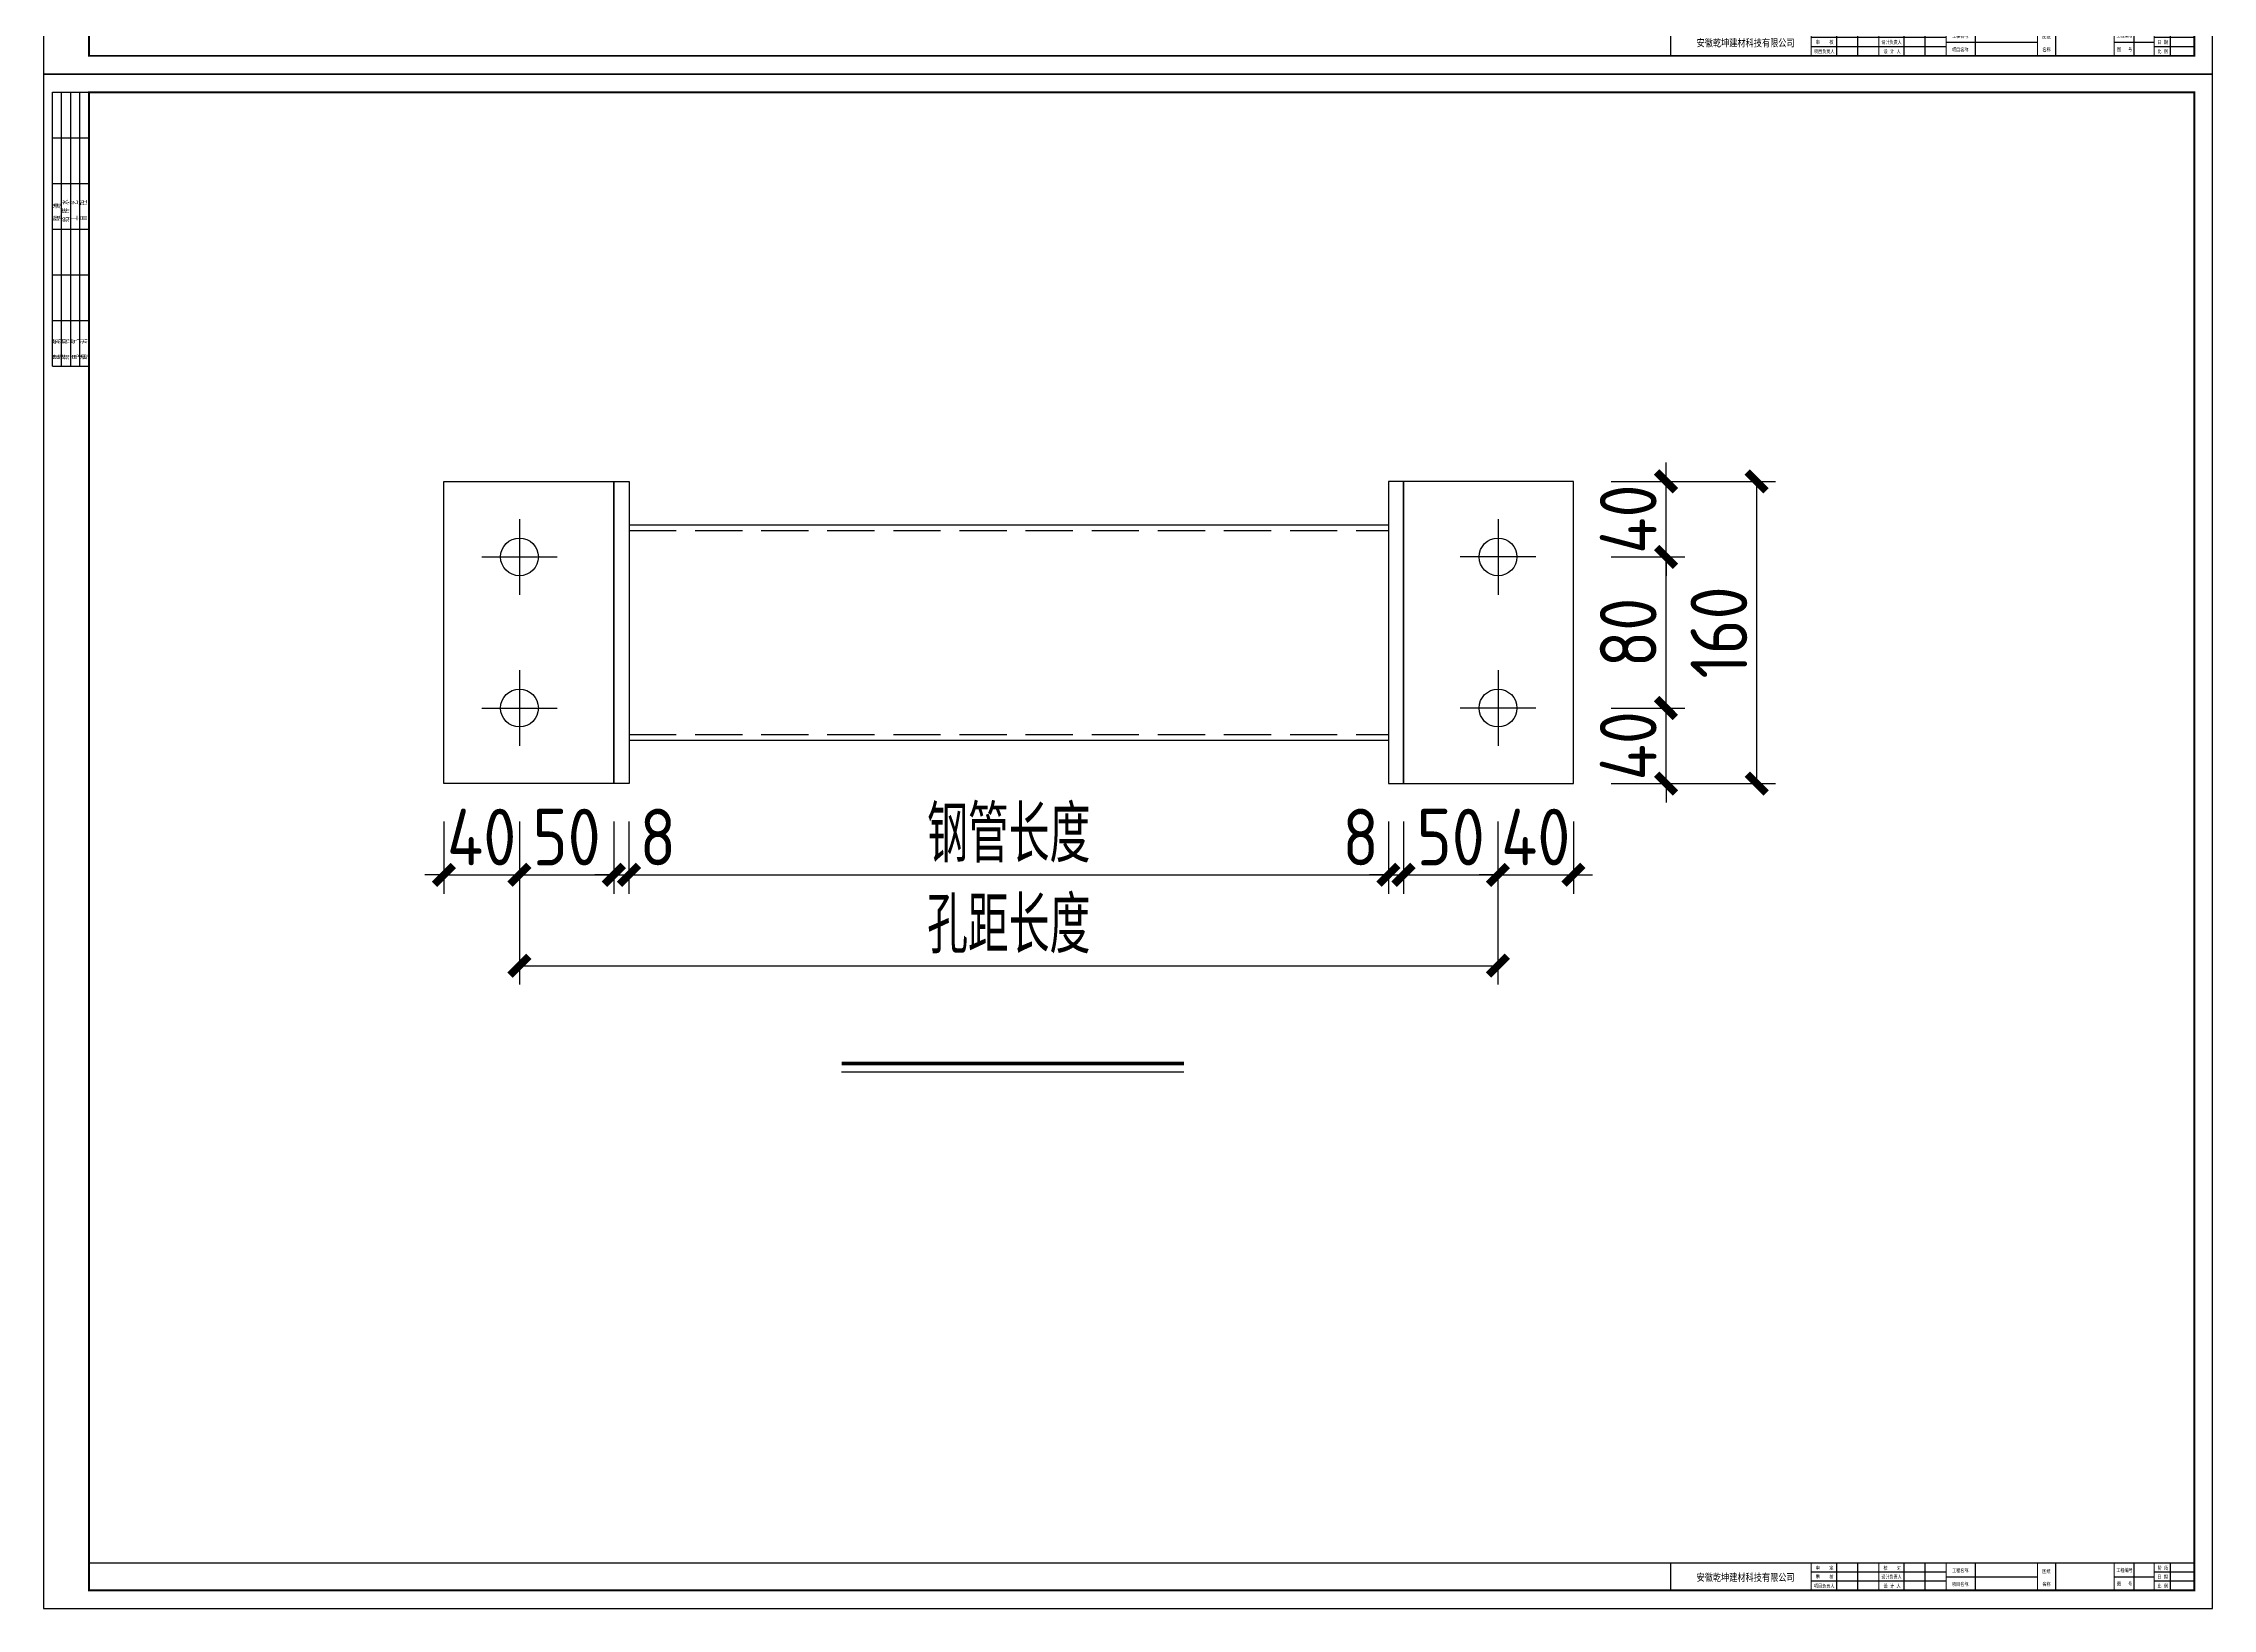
# Model space of a CAD drawing. Extents: x -196983 to 471790, y -783661 to 190401.
# Drawn here: x 75291 to 86776, y -236801 to -228514 of the extents above; entities that cross this region are included whole.
import ezdxf

# ---------------------------------------------------------------- set-up
doc = ezdxf.new("R2010")
doc.units = 0
doc.header["$LTSCALE"] = 1000
doc.header["$MEASUREMENT"] = 0
doc.linetypes.add('DASH', pattern=[0.35, 0.25, -0.1])
for name, color, linetype in [('_TCH_MASK', 7, 'Continuous'), ('AXIS', 3, 'Continuous'), ('PUB_TITLE', 4, 'Continuous')]:
    doc.layers.add(name, color=color, linetype=linetype)
doc.styles.get("Standard").update_dxf_attribs({"font": 'gbenor.shx', "bigfont": 'gbcbig.shx'})
doc.styles.add('图框', font='')
doc.styles.get('图框').set_extended_font_data('SimSun')
doc.dimstyles.get("Standard").update_dxf_attribs({"dimscale": 100, "dimtxt": 3.5, "dimasz": 1, "dimexe": 2.5, "dimexo": 3, "dimgap": 1.5, "dimtad": 1, "dimdec": 0, "dimzin": 0, "dimdsep": 46, "dimtxsty": 'Standard', "dimblk": 'ARCHTICK', "dimcen": 0.09, "dimadec": 0, "dimazin": 0, "dimtfac": 1, "dimtdec": 0, "dimtix": 1, "dimtmove": 2, "dimatfit": 3, "dimfxl": 1, "dimtolj": 1, "dimtzin": 0, "dimarcsym": 0})

# ---------------------------------------------------------------- blocks, each defined once
blk = doc.blocks.new('$titleblk$00000095')
for p, q in [((-150, 20), (-150, 0)), ((-150, 20), (0, 20)), ((-150, 15), (-75, 15)), ((-125, 20), (-125, 0)), ((-100, 20), (-100, 0)), ((-75, 20), (-75, 0)), ((-75, 20), (-75, 0)), ((-75, 15), (0, 15)), ((-50, 20), (-50, 0)), ((-25, 20), (-25, 0)), ((0, 20), (0, 0)), ((-150, 10), (-75, 10)), ((-150, 5), (-75, 5)), ((-75, 10), (0, 10)), ((-75, 5), (0, 5))]:
    blk.add_line(p, q)
at = {"width": 0.8}
for s, p in [('建   筑', (-146.4, 15.6)), ('结   构', (-146.4, 10.9)), ('给 排 水', (-71, 10.9)), ('暖  通', (-70.3, 15.7)), ('通   讯', (-146.4, 0.9)), ('电   气', (-146.4, 5.6)), ('工   艺', (-70.3, 6.1)), ('自   控', (-70.3, 1.2))]:
    blk.add_text(s, height=3.51, dxfattribs=at).set_placement(p)
blk = doc.blocks.new('新块')
for p, q in [((-8240, 400), (-8240, 1000)), ((-7780, 400), (-7780, 1000)), ((-6760, 400), (-6760, 1000)), ((-6300, 400), (-6300, 1000)), ((-5200, 400), (-5200, 1000)), ((-3440, 400), (-3440, 1000)), ((-1720, 400), (-1720, 1000)), ((-920, 400), (-920, 1000)), ((-400, 400), (-400, 1000)), ((-5840, 800), (-8800, 800)), ((-5840, 600), (-8800, 600)), ((-5840, 700), (-3840, 700)), ((-2160, 700), (-1280, 700)), ((-400, 800), (-1280, 800)), ((-400, 600), (-1280, 600))]:
    blk.add_line(p, q)
for points, const_width in [([(-11880, 400), (-11880, 1000), (-400, 1000)], 32), ([(-8800, 400), (-8800, 1000)], 20), ([(-7320, 400), (-7320, 1000)], 20), ([(-5840, 400), (-5840, 1000)], 20), ([(-3840, 400), (-3840, 1000)], 20), ([(-2160, 400), (-2160, 1000)], 20), ([(-1280, 400), (-1280, 1000)], 20)]:
    blk.add_lwpolyline(points, dxfattribs=dict(const_width=const_width))
at = {"layer": 'PUB_TITLE'}
blk.add_lwpolyline([(-47560, 0), (0, 0), (0, 33640), (-47560, 33640)], close=True, dxfattribs=at)
at = {"layer": 'PUB_TITLE', "const_width": 40}
blk.add_lwpolyline([(-46560, 400), (-400, 400), (-400, 33240), (-46560, 33240)], close=True, dxfattribs=at)
at = {"layer": 'PUB_TITLE', "const_width": 32}
blk.add_lwpolyline([(-400, 1000), (-46560, 1000)], dxfattribs=at)
at = {"layer": 'PUB_TITLE', "xscale": 40, "yscale": 40, "zscale": 40, "rotation": 90}
blk.add_blockref('$titleblk$00000095', (-46560, 33240), dxfattribs=at)
at = {"style": '图框', "width": 0.8}
for s, height, p in [('安徽乾坤建材科技有限公司', 160, (-11315, 604)), ('项目负责人', 80, (-8739, 457)), ('审    核', 80, (-8702, 659)), ('审    定', 80, (-8701, 854)), ('设计负责人', 80, (-7265, 659)), ('校    对', 80, (-7217, 851)), ('设 计 人', 80, (-7213, 457)), ('项目名称', 80, (-5712, 494)), ('工程名称', 80, (-5712, 794)), ('名称', 80, (-3732, 498)), ('图纸', 80, (-3732, 778)), ('工程编号', 80, (-2112, 803)), ('图   号', 80, (-2098, 504)), ('比 例', 80, (-1211, 457)), ('阶 段', 80, (-1205, 851)), ('日 期', 80, (-1212, 659))]:
    blk.add_text(s, height=height, dxfattribs=at).set_placement(p)
for tag, p in [('审定人', (-8147, 838)), ('校对', (-6621, 837)), ('阶段', (-810, 832)), ('项目负责人', (-8228, 444)), ('审核人', (-8147, 641)), ('设计负责人', (-6745, 649)), ('设计人', (-6659, 447)), ('项目名称', (-5026, 479)), ('工程名称', (-5026, 781)), ('图名', (-3347, 649)), ('图号', (-1657, 502)), ('日期', (-905, 632)), ('比例', (-810, 446))]:
    blk.add_attdef(tag, p, '', height=120)
blk = doc.blocks.new('_ArchTick')
at = {"color": 0, "linetype": 'ByBlock', "const_width": 0.4}
blk.add_lwpolyline([(-0.5, -0.5), (0.5, 0.5)], dxfattribs=at)
blk = doc.blocks.new('*D1678')
at = {"layer": 'AXIS', "color": 0, "lineweight": -2}
for p, q in [((77411, -232633), (77411, -233016)), ((77811, -232633), (77811, -233016)), ((77411, -232916), (77311, -232916)), ((77411, -232916), (77811, -232916)), ((77811, -232916), (77911, -232916))]:
    blk.add_line(p, q, dxfattribs=at)
at = {"layer": 'Defpoints', "color": 0}
for p in [(77411, -232433), (77811, -232433), (77811, -232916)]:
    blk.add_point(p, dxfattribs=at)
at = {"layer": 'AXIS', "color": 0, "lineweight": -2, "xscale": 100, "yscale": 100, "zscale": 100}
blk.add_blockref('_ArchTick', (77411, -232916), dxfattribs=at)
at = {"layer": 'AXIS', "color": 0, "lineweight": -2, "xscale": 100, "yscale": 100, "zscale": 100, "rotation": 180}
blk.add_blockref('_ArchTick', (77811, -232916), dxfattribs=at)
at = {"layer": 'AXIS', "color": 0, "insert": (77611, -232716), "char_height": 300, "attachment_point": 5}
blk.add_mtext('\\A1;40', dxfattribs=at)
blk = doc.blocks.new('*D1679')
at = {"layer": 'AXIS', "color": 0, "lineweight": -2}
for p, q in [((77811, -232633), (77811, -233016)), ((78311, -232633), (78311, -233016)), ((77811, -232916), (78311, -232916))]:
    blk.add_line(p, q, dxfattribs=at)
at = {"layer": 'Defpoints', "color": 0}
for p in [(77811, -232433), (78311, -232433), (78311, -232916)]:
    blk.add_point(p, dxfattribs=at)
at = {"layer": 'AXIS', "color": 0, "lineweight": -2, "xscale": 100, "yscale": 100, "zscale": 100, "rotation": 180}
blk.add_blockref('_ArchTick', (77811, -232916), dxfattribs=at)
at = {"layer": 'AXIS', "color": 0, "lineweight": -2, "xscale": 100, "yscale": 100, "zscale": 100}
blk.add_blockref('_ArchTick', (78311, -232916), dxfattribs=at)
at = {"layer": 'AXIS', "color": 0, "insert": (78061, -232716), "char_height": 300, "attachment_point": 5}
blk.add_mtext('\\A1;50', dxfattribs=at)
blk = doc.blocks.new('*D1680')
at = {"layer": 'AXIS', "color": 0, "lineweight": -2}
for p, q in [((78311, -232633), (78311, -233016)), ((78391, -232633), (78391, -233016)), ((78311, -232916), (78211, -232916)), ((78311, -232916), (78391, -232916)), ((78391, -232916), (78491, -232916))]:
    blk.add_line(p, q, dxfattribs=at)
at = {"layer": 'Defpoints', "color": 0}
for p in [(78311, -232433), (78391, -232433), (78391, -232916)]:
    blk.add_point(p, dxfattribs=at)
at = {"layer": 'AXIS', "color": 0, "lineweight": -2, "xscale": 100, "yscale": 100, "zscale": 100}
blk.add_blockref('_ArchTick', (78311, -232916), dxfattribs=at)
at = {"layer": 'AXIS', "color": 0, "lineweight": -2, "xscale": 100, "yscale": 100, "zscale": 100, "rotation": 180}
blk.add_blockref('_ArchTick', (78391, -232916), dxfattribs=at)
at = {"layer": 'AXIS', "color": 0, "insert": (78544, -232716), "char_height": 300, "attachment_point": 5}
blk.add_mtext('\\A1;8', dxfattribs=at)
blk = doc.blocks.new('*D1681')
at = {"layer": 'AXIS', "color": 0, "lineweight": -2}
for p, q in [((78391, -232633), (78391, -233016)), ((82412, -232633), (82412, -233016)), ((78391, -232916), (82412, -232916))]:
    blk.add_line(p, q, dxfattribs=at)
at = {"layer": 'Defpoints', "color": 0}
for p in [(78391, -232433), (82412, -232433), (82412, -232916)]:
    blk.add_point(p, dxfattribs=at)
at = {"layer": 'AXIS', "color": 0, "lineweight": -2, "xscale": 100, "yscale": 100, "zscale": 100, "rotation": 180}
blk.add_blockref('_ArchTick', (78391, -232916), dxfattribs=at)
at = {"layer": 'AXIS', "color": 0, "lineweight": -2, "xscale": 100, "yscale": 100, "zscale": 100}
blk.add_blockref('_ArchTick', (82412, -232916), dxfattribs=at)
at = {"layer": 'AXIS', "color": 0, "insert": (80402, -232701), "char_height": 300, "attachment_point": 5}
blk.add_mtext('\\A1;钢管长度', dxfattribs=at)
blk = doc.blocks.new('*D1682')
at = {"layer": 'AXIS', "color": 0, "lineweight": -2}
for p, q in [((82412, -232633), (82412, -233016)), ((82492, -232633), (82492, -233016)), ((82412, -232916), (82312, -232916)), ((82412, -232916), (82492, -232916)), ((82492, -232916), (82592, -232916))]:
    blk.add_line(p, q, dxfattribs=at)
at = {"layer": 'Defpoints', "color": 0}
for p in [(82412, -232433), (82492, -232433), (82492, -232916)]:
    blk.add_point(p, dxfattribs=at)
at = {"layer": 'AXIS', "color": 0, "lineweight": -2, "xscale": 100, "yscale": 100, "zscale": 100}
blk.add_blockref('_ArchTick', (82412, -232916), dxfattribs=at)
at = {"layer": 'AXIS', "color": 0, "lineweight": -2, "xscale": 100, "yscale": 100, "zscale": 100, "rotation": 180}
blk.add_blockref('_ArchTick', (82492, -232916), dxfattribs=at)
at = {"layer": 'AXIS', "color": 0, "insert": (82265, -232716), "char_height": 300, "attachment_point": 5}
blk.add_mtext('\\A1;8', dxfattribs=at)
blk = doc.blocks.new('*D1683')
at = {"layer": 'AXIS', "color": 0, "lineweight": -2}
for p, q in [((82492, -232633), (82492, -233016)), ((82992, -232633), (82992, -233016)), ((82492, -232916), (82992, -232916))]:
    blk.add_line(p, q, dxfattribs=at)
at = {"layer": 'Defpoints', "color": 0}
for p in [(82492, -232433), (82992, -232433), (82992, -232916)]:
    blk.add_point(p, dxfattribs=at)
at = {"layer": 'AXIS', "color": 0, "lineweight": -2, "xscale": 100, "yscale": 100, "zscale": 100, "rotation": 180}
blk.add_blockref('_ArchTick', (82492, -232916), dxfattribs=at)
at = {"layer": 'AXIS', "color": 0, "lineweight": -2, "xscale": 100, "yscale": 100, "zscale": 100}
blk.add_blockref('_ArchTick', (82992, -232916), dxfattribs=at)
at = {"layer": 'AXIS', "color": 0, "insert": (82742, -232716), "char_height": 300, "attachment_point": 5}
blk.add_mtext('\\A1;50', dxfattribs=at)
blk = doc.blocks.new('*D1684')
at = {"layer": 'AXIS', "color": 0, "lineweight": -2}
for p, q in [((82992, -232633), (82992, -233016)), ((83392, -232633), (83392, -233016)), ((82992, -232916), (82892, -232916)), ((82992, -232916), (83392, -232916)), ((83392, -232916), (83492, -232916))]:
    blk.add_line(p, q, dxfattribs=at)
at = {"layer": 'Defpoints', "color": 0}
for p in [(82992, -232433), (83392, -232433), (83392, -232916)]:
    blk.add_point(p, dxfattribs=at)
at = {"layer": 'AXIS', "color": 0, "lineweight": -2, "xscale": 100, "yscale": 100, "zscale": 100}
blk.add_blockref('_ArchTick', (82992, -232916), dxfattribs=at)
at = {"layer": 'AXIS', "color": 0, "lineweight": -2, "xscale": 100, "yscale": 100, "zscale": 100, "rotation": 180}
blk.add_blockref('_ArchTick', (83392, -232916), dxfattribs=at)
at = {"layer": 'AXIS', "color": 0, "insert": (83192, -232716), "char_height": 300, "attachment_point": 5}
blk.add_mtext('\\A1;40', dxfattribs=at)
blk = doc.blocks.new('*D1676')
at = {"layer": 'AXIS', "color": 0, "lineweight": -2}
for p, q in [((77811, -232633), (77811, -233497)), ((82992, -232633), (82992, -233497)), ((77811, -233397), (82992, -233397))]:
    blk.add_line(p, q, dxfattribs=at)
at = {"layer": 'Defpoints', "color": 0}
for p in [(77811, -232433), (82992, -232433), (82992, -233397)]:
    blk.add_point(p, dxfattribs=at)
at = {"layer": 'AXIS', "color": 0, "lineweight": -2, "xscale": 100, "yscale": 100, "zscale": 100, "rotation": 180}
blk.add_blockref('_ArchTick', (77811, -233397), dxfattribs=at)
at = {"layer": 'AXIS', "color": 0, "lineweight": -2, "xscale": 100, "yscale": 100, "zscale": 100}
blk.add_blockref('_ArchTick', (82992, -233397), dxfattribs=at)
at = {"layer": 'AXIS', "color": 0, "insert": (80402, -233182), "char_height": 300, "attachment_point": 5}
blk.add_mtext('\\A1;孔距长度', dxfattribs=at)
blk = doc.blocks.new('*D1677')
at = {"layer": 'AXIS', "color": 0, "lineweight": -2}
for p, q in [((83882, -232033), (83882, -231933)), ((83592, -232033), (83982, -232033)), ((83882, -232433), (83882, -232033)), ((83592, -232433), (83982, -232433)), ((83882, -232433), (83882, -232533))]:
    blk.add_line(p, q, dxfattribs=at)
at = {"layer": 'Defpoints', "color": 0}
for p in [(83392, -232033), (83882, -232033), (83392, -232433)]:
    blk.add_point(p, dxfattribs=at)
at = {"layer": 'AXIS', "color": 0, "lineweight": -2, "xscale": 100, "yscale": 100, "zscale": 100}
for p, rotation in [((83882, -232033), 270), ((83882, -232433), 90)]:
    blk.add_blockref('_ArchTick', p, dxfattribs=dict(at, rotation=rotation))
at = {"layer": 'AXIS', "color": 0, "insert": (83682, -232233), "char_height": 300, "attachment_point": 5, "rotation": 90}
blk.add_mtext('\\A1;40', dxfattribs=at)
blk = doc.blocks.new('*D1685')
at = {"layer": 'AXIS', "color": 0, "lineweight": -2}
for p, q in [((83592, -231233), (83982, -231233)), ((83882, -232033), (83882, -231233)), ((83592, -232033), (83982, -232033))]:
    blk.add_line(p, q, dxfattribs=at)
at = {"layer": 'Defpoints', "color": 0}
for p in [(83392, -231233), (83882, -231233), (83392, -232033)]:
    blk.add_point(p, dxfattribs=at)
at = {"layer": 'AXIS', "color": 0, "lineweight": -2, "xscale": 100, "yscale": 100, "zscale": 100}
for p, rotation in [((83882, -231233), 90), ((83882, -232033), 270)]:
    blk.add_blockref('_ArchTick', p, dxfattribs=dict(at, rotation=rotation))
at = {"layer": 'AXIS', "color": 0, "insert": (83682, -231633), "char_height": 300, "attachment_point": 5, "rotation": 90}
blk.add_mtext('\\A1;80', dxfattribs=at)
blk = doc.blocks.new('*D1686')
at = {"layer": 'AXIS', "color": 0, "lineweight": -2}
for p, q in [((83882, -230833), (83882, -230733)), ((83592, -230833), (83982, -230833)), ((83882, -231233), (83882, -230833)), ((83592, -231233), (83982, -231233)), ((83882, -231233), (83882, -231333))]:
    blk.add_line(p, q, dxfattribs=at)
at = {"layer": 'Defpoints', "color": 0}
for p in [(83392, -230833), (83882, -230833), (83392, -231233)]:
    blk.add_point(p, dxfattribs=at)
at = {"layer": 'AXIS', "color": 0, "lineweight": -2, "xscale": 100, "yscale": 100, "zscale": 100}
for p, rotation in [((83882, -230833), 270), ((83882, -231233), 90)]:
    blk.add_blockref('_ArchTick', p, dxfattribs=dict(at, rotation=rotation))
at = {"layer": 'AXIS', "color": 0, "insert": (83682, -231033), "char_height": 300, "attachment_point": 5, "rotation": 90}
blk.add_mtext('\\A1;40', dxfattribs=at)
blk = doc.blocks.new('*D1687')
at = {"layer": 'AXIS', "color": 0, "lineweight": -2}
for p, q in [((83592, -230833), (84462, -230833)), ((84362, -232433), (84362, -230833)), ((83592, -232433), (84462, -232433))]:
    blk.add_line(p, q, dxfattribs=at)
at = {"layer": 'Defpoints', "color": 0}
for p in [(83392, -230833), (84362, -230833), (83392, -232433)]:
    blk.add_point(p, dxfattribs=at)
at = {"layer": 'AXIS', "color": 0, "lineweight": -2, "xscale": 100, "yscale": 100, "zscale": 100}
for p, rotation in [((84362, -230833), 90), ((84362, -232433), 270)]:
    blk.add_blockref('_ArchTick', p, dxfattribs=dict(at, rotation=rotation))
at = {"layer": 'AXIS', "color": 0, "insert": (84162, -231633), "char_height": 300, "attachment_point": 5, "rotation": 90}
blk.add_mtext('\\A1;160', dxfattribs=at)

msp = doc.modelspace()

# ---------------------------------------------------------------- linework, layer by layer
at = {"color": 1}
for p, q in [((77411.4, -230832.9), (78311.4, -230832.9)), ((77411.4, -232432.9), (77411.4, -230832.9)), ((78311.4, -230832.9), (78311.4, -232432.9)), ((83392.4, -230832.9), (82492.4, -230832.9)), ((82492.4, -230832.9), (82492.4, -232432.9)), ((83392.4, -232432.9), (83392.4, -230832.9)), ((78391.4, -231062.9), (82412.4, -231062.9)), ((78391.4, -232202.9), (82412.4, -232202.9)), ((78311.4, -232432.9), (77411.4, -232432.9)), ((82492.4, -232432.9), (83392.4, -232432.9))]:
    msp.add_line(p, q, dxfattribs=at)
at = {"color": 6}
for p, q in [((77811.4, -231032.9), (77811.4, -231432.9)), ((82992.4, -231032.9), (82992.4, -231432.9)), ((77611.4, -231232.9), (78011.4, -231232.9)), ((83192.4, -231232.9), (82792.4, -231232.9)), ((77811.4, -231832.9), (77811.4, -232232.9)), ((82992.4, -231832.9), (82992.4, -232232.9)), ((77611.4, -232032.9), (78011.4, -232032.9)), ((83192.4, -232032.9), (82792.4, -232032.9))]:
    msp.add_line(p, q, dxfattribs=at)
at = {"color": 1, "linetype": 'DASH'}
for p, q in [((78391.4, -231092.9), (82412.4, -231092.9)), ((78391.4, -232172.9), (82412.4, -232172.9))]:
    msp.add_line(p, q, dxfattribs=at)
at = {"color": 1}
for points in [[(78311.4, -230832.9), (78391.4, -230832.9), (78391.4, -232432.9), (78311.4, -232432.9)], [(82492.4, -230832.9), (82412.4, -230832.9), (82412.4, -232432.9), (82492.4, -232432.9)]]:
    msp.add_lwpolyline(points, close=True, dxfattribs=at)
at = {"color": 6}
for centre in [(77811.4, -231232.9), (82992.4, -231232.9), (77811.4, -232032.9), (82992.4, -232032.9)]:
    msp.add_circle(centre, 100, dxfattribs=at)
at = {"layer": 'AXIS', "color": 4}
msp.add_line((81329.4, -233960.7), (79517, -233960.7), dxfattribs=at)
at = {"layer": 'AXIS', "color": 4, "const_width": 20}
msp.add_lwpolyline([(79517, -233915.3), (81329.4, -233915.3)], dxfattribs=at)

# ---------------------------------------------------------------- block references
at = {"layer": '_TCH_MASK', "color": 0, "lineweight": 15, "xscale": 0.2414909666404128, "yscale": 0.2414909665822051, "zscale": 0.2414909666080561}
for p in [(86776, -228676.9), (86776, -236800.6)]:
    msp.add_blockref('新块', p, dxfattribs=at)

# ---------------------------------------------------------------- dimensions: what is measured, and where the dimension line sits
at = {"layer": 'AXIS', "color": 4}
for base, p1, p2, picture, middle in [((83881.6, -230832.9), (83392.4, -231232.9), (83392.4, -230832.9), '*D1686', (83681.6, -231032.9)), ((84362.2, -230832.9), (83392.4, -232432.9), (83392.4, -230832.9), '*D1687', (84162.2, -231632.9)), ((83881.6, -231232.9), (83392.4, -232032.9), (83392.4, -231232.9), '*D1685', (83681.6, -231632.9)), ((83881.6, -232032.9), (83392.4, -232432.9), (83392.4, -232032.9), '*D1677', (83681.6, -232232.9))]:
    dim = msp.add_linear_dim(base=base, p1=p1, p2=p2, angle=90, dimstyle='Standard', override={"dimtxt": 3, "dimexe": 1, "dimexo": 2, "dimgap": 0.5, "dimlfac": 0.1}, dxfattribs=at)
    dim.commit()
    dim.dimension.update_dxf_attribs({"geometry": picture, "text_midpoint": middle})
for base, p1, p2, picture, middle in [((77811.4, -232915.6), (77411.4, -232432.9), (77811.4, -232432.9), '*D1678', (77611.4, -232715.6)), ((78311.4, -232915.6), (77811.4, -232432.9), (78311.4, -232432.9), '*D1679', (78061.4, -232715.6)), ((82992.4, -232915.6), (82492.4, -232432.9), (82992.4, -232432.9), '*D1683', (82742.4, -232715.6)), ((83392.4, -232915.6), (82992.4, -232432.9), (83392.4, -232432.9), '*D1684', (83192.4, -232715.6))]:
    dim = msp.add_linear_dim(base=base, p1=p1, p2=p2, dimstyle='Standard', override={"dimtxt": 3, "dimexe": 1, "dimexo": 2, "dimgap": 0.5, "dimlfac": 0.1}, dxfattribs=at)
    dim.commit()
    dim.dimension.update_dxf_attribs({"geometry": picture, "text_midpoint": middle})
for base, p1, p2, text, picture, middle in [((82992.4, -233397.3), (77811.4, -232432.9), (82992.4, -232432.9), '孔距长度', '*D1676', (80401.9, -233182.4)), ((82412.4, -232915.6), (78391.4, -232432.9), (82412.4, -232432.9), '钢管长度', '*D1681', (80401.9, -232700.7))]:
    dim = msp.add_linear_dim(base=base, p1=p1, p2=p2, text=text, dimstyle='Standard', override={"dimtxt": 3, "dimexe": 1, "dimexo": 2, "dimgap": 0.5, "dimlfac": 0.1}, dxfattribs=at)
    dim.commit()
    dim.dimension.update_dxf_attribs({"geometry": picture, "text_midpoint": middle})
for base, p1, p2, picture, middle in [((78391.4, -232915.6), (78311.4, -232432.9), (78391.4, -232432.9), '*D1680', (78544.5, -232715.6)), ((82492.4, -232915.6), (82412.4, -232432.9), (82492.4, -232432.9), '*D1682', (82264.6, -232715.6))]:
    dim = msp.add_linear_dim(base=base, p1=p1, p2=p2, dimstyle='Standard', override={"dimtxt": 3, "dimexe": 1, "dimexo": 2, "dimgap": 0.5, "dimlfac": 0.1}, dxfattribs=at)
    dim.commit()
    dim.dimension.update_dxf_attribs({"geometry": picture, "text_midpoint": middle, "dimtype": 160})

doc.saveas('drawing.dxf')
